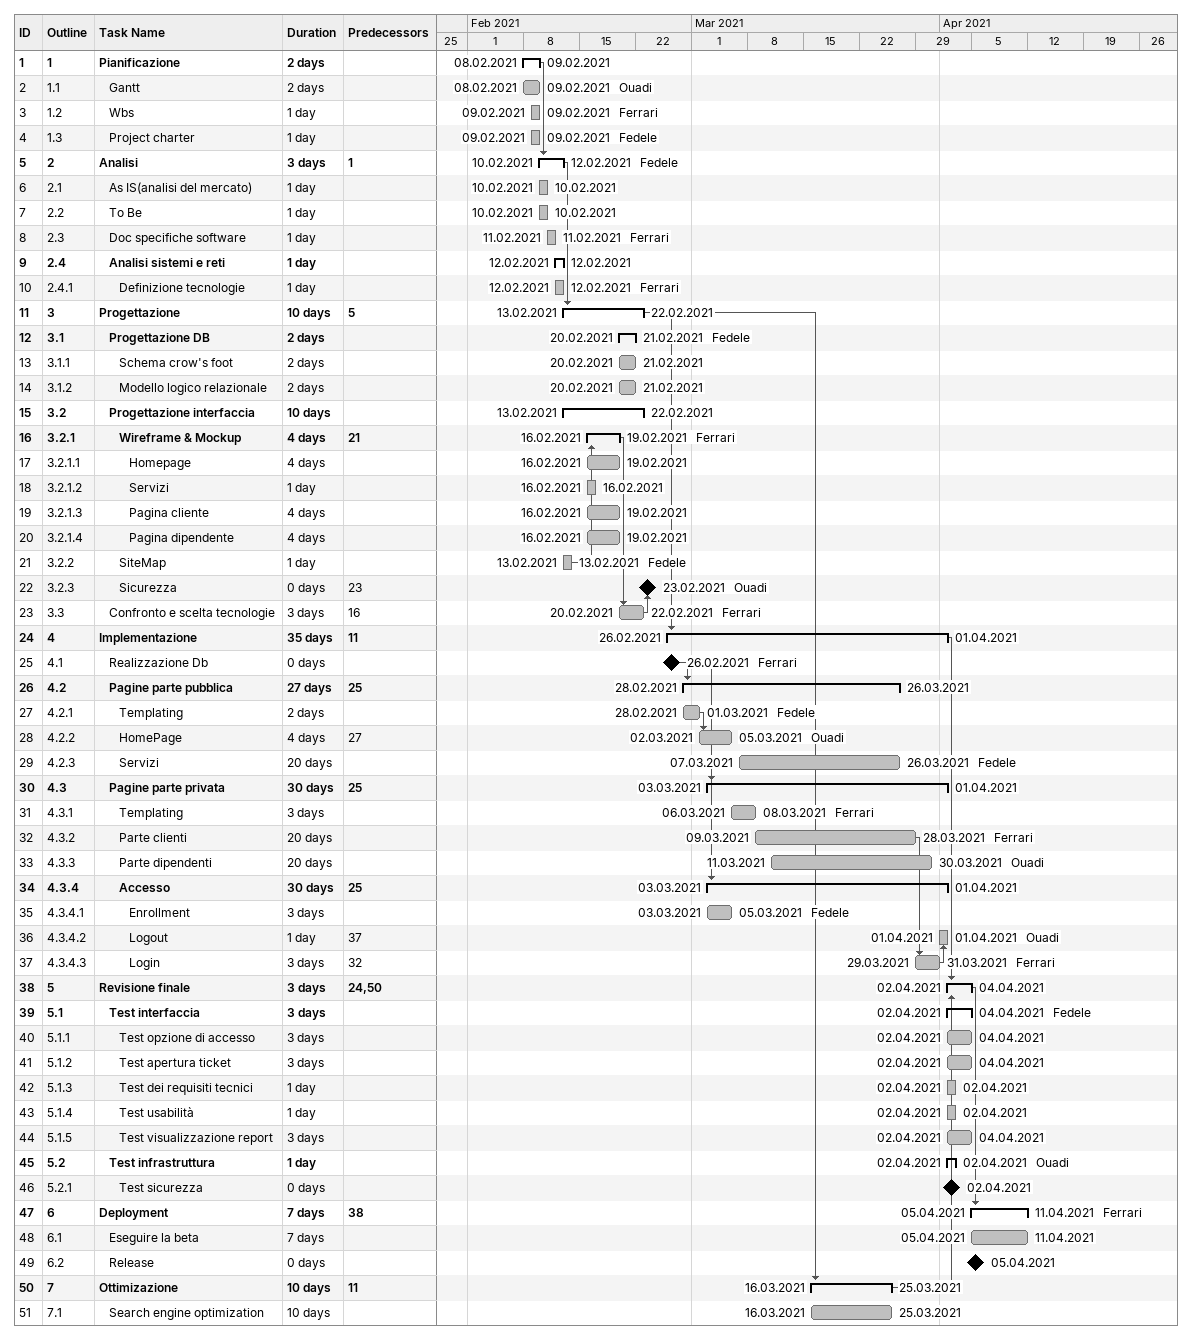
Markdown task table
| ID | WBS | Task | Duration | Start | Finish | Predecessors | Resources |
|---|---|---|---|---|---|---|---|
| 1 | 1 | **Pianificazione** | 2d | 2021-02-08 | 2021-02-09 |  |  |
| 2 | 1.1 | Gantt | 2d | 2021-02-08 | 2021-02-09 |  | Ouadi |
| 3 | 1.2 | Wbs | 1d | 2021-02-09 | 2021-02-09 |  | Ferrari |
| 4 | 1.3 | Project charter | 1d | 2021-02-09 | 2021-02-09 |  | Fedele |
| 5 | 2 | **Analisi** | 3d | 2021-02-10 | 2021-02-12 | 1 | Fedele |
| 6 | 2.1 | As IS(analisi del mercato) | 1d | 2021-02-10 | 2021-02-10 |  |  |
| 7 | 2.2 | To Be | 1d | 2021-02-10 | 2021-02-10 |  |  |
| 8 | 2.3 | Doc specifiche software | 1d | 2021-02-11 | 2021-02-11 |  | Ferrari |
| 9 | 2.4 | **Analisi sistemi e reti** | 1d | 2021-02-12 | 2021-02-12 |  |  |
| 10 | 2.4.1 | Definizione tecnologie | 1d | 2021-02-12 | 2021-02-12 |  | Ferrari |
| 11 | 3 | **Progettazione** | 10d | 2021-02-13 | 2021-02-22 | 5 |  |
| 12 | 3.1 | **Progettazione DB** | 2d | 2021-02-20 | 2021-02-21 |  | Fedele |
| 13 | 3.1.1 | Schema crow's foot | 2d | 2021-02-20 | 2021-02-21 |  |  |
| 14 | 3.1.2 | Modello logico relazionale | 2d | 2021-02-20 | 2021-02-21 |  |  |
| 15 | 3.2 | **Progettazione interfaccia** | 10d | 2021-02-13 | 2021-02-22 |  |  |
| 16 | 3.2.1 | **Wireframe & Mockup** | 4d | 2021-02-16 | 2021-02-19 | 21 | Ferrari |
| 17 | 3.2.1.1 | Homepage | 4d | 2021-02-16 | 2021-02-19 |  |  |
| 18 | 3.2.1.2 | Servizi | 1d | 2021-02-16 | 2021-02-16 |  |  |
| 19 | 3.2.1.3 | Pagina cliente | 4d | 2021-02-16 | 2021-02-19 |  |  |
| 20 | 3.2.1.4 | Pagina dipendente | 4d | 2021-02-16 | 2021-02-19 |  |  |
| 21 | 3.2.2 | SiteMap | 1d | 2021-02-13 | 2021-02-13 |  | Fedele |
| 22 | 3.2.3 | Sicurezza | 0d | 2021-02-23 | 2021-02-23 | 23 | Ouadi |
| 23 | 3.3 | Confronto e scelta tecnologie | 3d | 2021-02-20 | 2021-02-22 | 16 | Ferrari |
| 24 | 4 | **Implementazione** | 35d | 2021-02-26 | 2021-04-01 | 11 |  |
| 25 | 4.1 | Realizzazione Db | 0d | 2021-02-26 | 2021-02-26 |  | Ferrari |
| 26 | 4.2 | **Pagine parte pubblica** | 27d | 2021-02-28 | 2021-03-26 | 25 |  |
| 27 | 4.2.1 | Templating | 2d | 2021-02-28 | 2021-03-01 |  | Fedele |
| 28 | 4.2.2 | HomePage | 4d | 2021-03-02 | 2021-03-05 | 27 | Ouadi |
| 29 | 4.2.3 | Servizi | 20d | 2021-03-07 | 2021-03-26 |  | Fedele |
| 30 | 4.3 | **Pagine parte privata** | 30d | 2021-03-03 | 2021-04-01 | 25 |  |
| 31 | 4.3.1 | Templating | 3d | 2021-03-06 | 2021-03-08 |  | Ferrari |
| 32 | 4.3.2 | Parte clienti | 20d | 2021-03-09 | 2021-03-28 |  | Ferrari |
| 33 | 4.3.3 | Parte dipendenti | 20d | 2021-03-11 | 2021-03-30 |  | Ouadi |
| 34 | 4.3.4 | **Accesso** | 30d | 2021-03-03 | 2021-04-01 | 25 |  |
| 35 | 4.3.4.1 | Enrollment | 3d | 2021-03-03 | 2021-03-05 |  | Fedele |
| 36 | 4.3.4.2 | Logout | 1d | 2021-04-01 | 2021-04-01 | 37 | Ouadi |
| 37 | 4.3.4.3 | Login | 3d | 2021-03-29 | 2021-03-31 | 32 | Ferrari |
| 38 | 5 | **Revisione finale** | 3d | 2021-04-02 | 2021-04-04 | 24, 50 |  |
| 39 | 5.1 | **Test interfaccia** | 3d | 2021-04-02 | 2021-04-04 |  | Fedele |
| 40 | 5.1.1 | Test opzione di accesso | 3d | 2021-04-02 | 2021-04-04 |  |  |
| 41 | 5.1.2 | Test apertura ticket | 3d | 2021-04-02 | 2021-04-04 |  |  |
| 42 | 5.1.3 | Test dei requisiti tecnici | 1d | 2021-04-02 | 2021-04-02 |  |  |
| 43 | 5.1.4 | Test usabilità | 1d | 2021-04-02 | 2021-04-02 |  |  |
| 44 | 5.1.5 | Test visualizzazione report | 3d | 2021-04-02 | 2021-04-04 |  |  |
| 45 | 5.2 | **Test infrastruttura** | 1d | 2021-04-02 | 2021-04-02 |  | Ouadi |
| 46 | 5.2.1 | Test sicurezza | 0d | 2021-04-02 | 2021-04-02 |  |  |
| 47 | 6 | **Deployment** | 7d | 2021-04-05 | 2021-04-11 | 38 | Ferrari |
| 48 | 6.1 | Eseguire la beta | 7d | 2021-04-05 | 2021-04-11 |  |  |
| 49 | 6.2 | Release | 0d | 2021-04-05 | 2021-04-05 |  |  |
| 50 | 7 | **Ottimizazione** | 10d | 2021-03-16 | 2021-03-25 | 11 |  |
| 51 | 7.1 | Search engine optimization | 10d | 2021-03-16 | 2021-03-25 |  |  |
